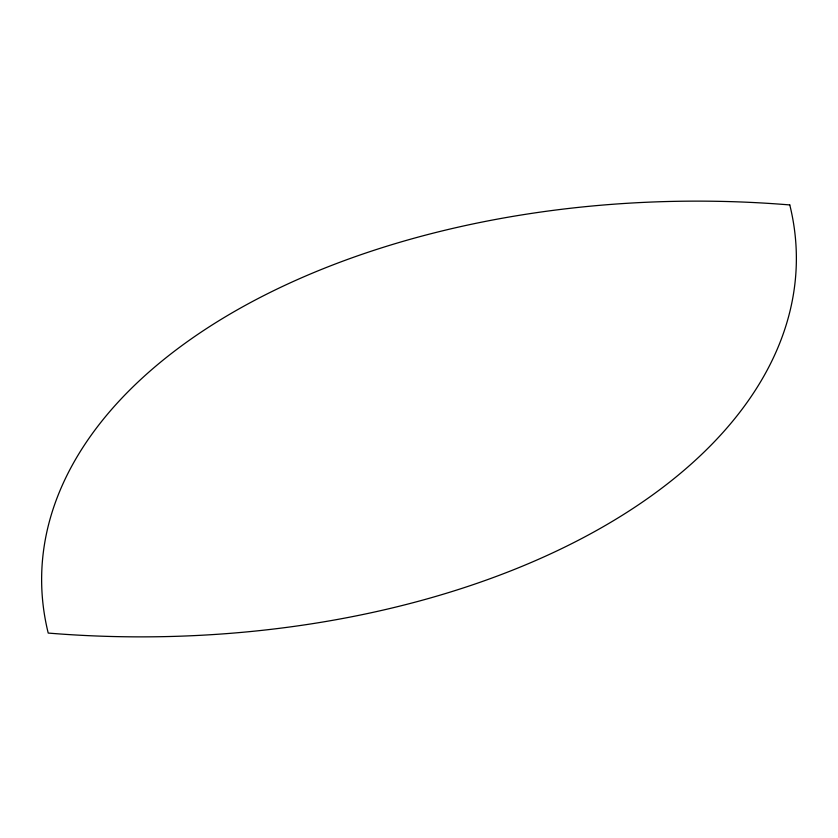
<?xml version="1.0" encoding="UTF-8"?>
<svg xmlns="http://www.w3.org/2000/svg" width="838" height="838" viewBox="0 0 838 838"><rect width="100%" height="100%" fill="white"/><g stroke="black" fill="none" stroke-linecap="round" stroke-linejoin="round"><path stroke-width="1.26" d="M789.784 204.933A655.452 378.42 0 0 0 48.216 633.067A655.452 378.42 0 0 0 789.784 204.933"/></g></svg>
